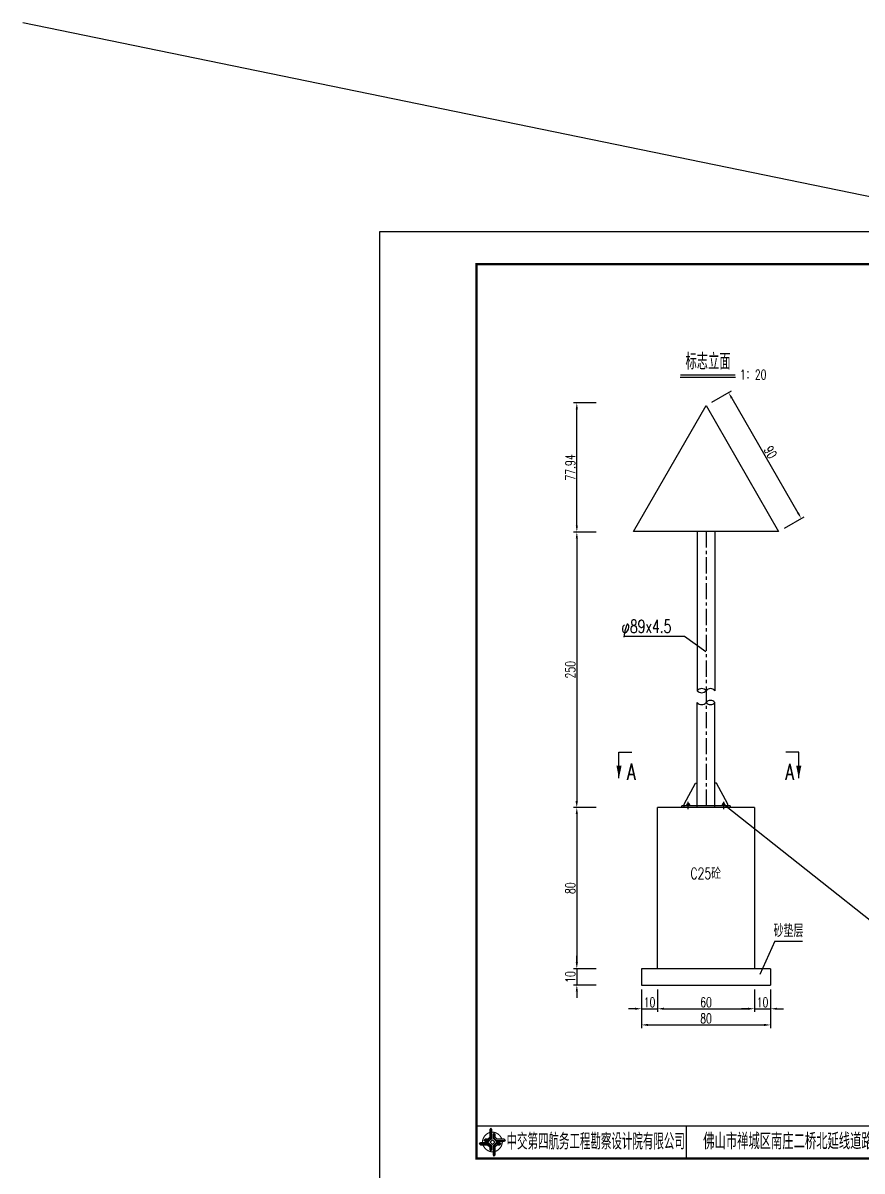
# Model space of a CAD drawing. Extents: x 3598 to 6562, y -9591 to -7828.
# Drawn here: x 3658 to 3918, y -8688.2 to -8332.6 of the extents above; entities that cross this region are included whole.
import ezdxf
from ezdxf.enums import TextEntityAlignment as Align

# ---------------------------------------------------------------- set-up
doc = ezdxf.new("R2010")
doc.units = 0
doc.header["$LTSCALE"] = 2
doc.header["$PDMODE"] = 32
doc.header["$PDSIZE"] = 0.3
doc.linetypes.add('CENTERX2', pattern=[4, 2.5, -0.5, 0.5, -0.5])
doc.layers.get('0').update_dxf_attribs({"linetype": 'CONTINUOUS'})
doc.layers.get('DEFPOINTS').update_dxf_attribs({"linetype": 'CONTINUOUS'})
for name, color, linetype in [('中线', 2, 'CENTERX2'), ('图框', 7, 'CONTINUOUS'), ('尺寸', 2, 'CONTINUOUS'), ('尺寸标注', 4, 'CONTINUOUS'), ('文字字符', 7, 'CONTINUOUS'), ('文字符号', 2, 'CONTINUOUS'), ('结构2', 7, 'CONTINUOUS'), ('结构3', 1, 'CONTINUOUS'), ('钢筋', 1, 'CONTINUOUS')]:
    doc.layers.add(name, color=color, linetype=linetype)
doc.styles.get("Standard").update_dxf_attribs({"font": 'simplex1.shx', "width": 0.7, "bigfont": 'hztxt.shx'})
doc.dimstyles.new('1：20', dxfattribs={"dimtxt": 3, "dimasz": 2, "dimexe": 1, "dimexo": 1, "dimgap": 0.5, "dimtad": 1, "dimlfac": 2, "dimrnd": 0.0095, "dimdsep": 46, "dimtxsty": 'Standard', "dimcen": 0.09, "dimadec": 0, "dimazin": 0, "dimtfac": 1, "dimtix": 1, "dimtmove": 2, "dimatfit": 3, "dimfxl": 0, "dimtolj": 1, "dimtzin": 0, "dimarcsym": 0})

# ---------------------------------------------------------------- blocks, each defined once
blk = doc.blocks.new('tb')
at = {"lineweight": -3}
h = blk.add_hatch(color=256, dxfattribs=at)
h.paths.add_polyline_path([(-1.23, -0.13), (-3.78, -0.14), (-4.14, -0.41), (-1.4, -0.44), (-0.56, -1.24), (-0.54, -2.62), (-0.27, -2.2), (-0.26, -1.06)])
h.paths.add_polyline_path([(0.13, -1.08), (0.14, -3.86), (0.41, -4.26), (0.44, -1.24), (1.25, -0.43), (2.66, -0.43), (2.26, -0.16), (1.07, -0.15)])
h.paths.add_polyline_path([(1.08, 0.3), (3.62, 0.3), (4.02, 0.56), (1.25, 0.57), (0.43, 1.39), (0.43, 2.8), (0.16, 2.41), (0.15, 1.24)])
h.paths.add_polyline_path([(-0.28, 1.21), (-0.28, 3.99), (-0.56, 4.39), (-0.57, 1.41), (-1.38, 0.6), (-2.74, 0.56), (-2.33, 0.3), (-1.2, 0.29)])
for p, q in [((-0.56, 4.39), (-0.57, 1.41)), ((-1.38, 0.6), (-2.74, 0.56)), ((-0.57, 1.41), (-1.38, 0.6)), ((0.43, 2.8), (0.43, 1.39)), ((0.43, 1.39), (1.25, 0.57)), ((1.25, 0.57), (4.02, 0.56)), ((-4.14, -0.41), (-1.4, -0.44)), ((-1.4, -0.44), (-0.56, -1.24)), ((-0.56, -1.24), (-0.54, -2.62)), ((0.41, -4.26), (0.44, -1.24)), ((0.44, -1.24), (1.25, -0.43)), ((1.25, -0.43), (2.66, -0.43))]:
    blk.add_line(p, q, dxfattribs=at)
at = {"lineweight": -3, "flags": 128}
for points in [[(-0.9, 3.99), (-0.9, 1.58), (-1.53, 0.91), (-2.34, 0.91), (-2.74, 0.56), (-2.33, 0.3), (-1.2, 0.29), (-0.28, 1.21), (-0.28, 3.99), (-0.56, 4.39)], [(-0.04, 0.77), (0.68, 0.04), (-0.04, -0.69), (-0.77, 0.05)], [(3.62, 0.92), (1.43, 0.92), (0.77, 1.54), (0.77, 2.38), (0.43, 2.8), (0.16, 2.41), (0.15, 1.24), (1.08, 0.3), (3.62, 0.3), (4.02, 0.56)], [(-3.73, -0.76), (-1.54, -0.76), (-0.89, -1.39), (-0.89, -2.21), (-0.54, -2.62), (-0.27, -2.2), (-0.26, -1.06), (-1.23, -0.13), (-3.78, -0.14), (-4.14, -0.41)], [(0.75, -3.85), (0.75, -1.43), (1.4, -0.78), (2.26, -0.78), (2.66, -0.43), (2.26, -0.16), (1.07, -0.15), (0.13, -1.08), (0.14, -3.86), (0.41, -4.26)]]:
    blk.add_lwpolyline(points, close=True, dxfattribs=at)
at = {"lineweight": -3, "const_width": 0.35, "flags": 128}
for points in [[(-0.9, 3.02, 0.324167), (-3.16, -0.14)], [(2.88, 0.92, 0.324403), (-0.24, 3.15)], [(0.75, -2.86, 0.325418), (3.02, 0.26)], [(-2.98, -0.76, 0.322976), (0.14, -2.98)]]:
    blk.add_lwpolyline(points, format="xyb", dxfattribs=at)
blk = doc.blocks.new('DIM')
blk.add_lwpolyline([(-1, -0.1, 0.2, 0, 0), (0, 0, 0, 0, 0)], format="xyseb")
blk = doc.blocks.new('*D145')
at = {"layer": 'DEFPOINTS', "color": 0, "linetype": 'Continuous'}
for p in [(3829.61, -8450.28), (3869.65, -8450.28), (3869.65, -8490.28)]:
    blk.add_point(p, dxfattribs=at)
at = {"layer": '尺寸标注', "color": 0, "linetype": 'Continuous', "lineweight": -2}
for p, q in [((3835.61, -8450.28), (3828.61, -8450.28)), ((3829.61, -8488.28), (3829.61, -8452.28)), ((3835.61, -8490.28), (3828.61, -8490.28))]:
    blk.add_line(p, q, dxfattribs=at)
at = {"layer": '尺寸标注', "color": 0, "linetype": 'Continuous'}
for points in [[(3829.28, -8452.28), (3829.95, -8452.28), (3829.61, -8450.28)], [(3829.28, -8488.28), (3829.95, -8488.28), (3829.61, -8490.28)]]:
    blk.add_solid(points, dxfattribs=at)
at = {"layer": '尺寸标注', "color": 0, "linetype": 'Continuous', "insert": (3827.61, -8470.28), "char_height": 3, "attachment_point": 5, "rotation": 90}
blk.add_mtext('\\A1;77.94', dxfattribs=at)
blk = doc.blocks.new('*D146')
at = {"layer": 'DEFPOINTS', "color": 0, "linetype": 'Continuous'}
for p in [(3869.65, -8490.28), (3829.61, -8575.61), (3869.65, -8575.61)]:
    blk.add_point(p, dxfattribs=at)
at = {"layer": '尺寸标注', "color": 0, "linetype": 'Continuous', "lineweight": -2}
for p, q in [((3835.61, -8490.28), (3828.61, -8490.28)), ((3829.61, -8492.28), (3829.61, -8573.61)), ((3835.61, -8575.61), (3828.61, -8575.61))]:
    blk.add_line(p, q, dxfattribs=at)
at = {"layer": '尺寸标注', "color": 0, "linetype": 'Continuous'}
for points in [[(3829.28, -8492.28), (3829.95, -8492.28), (3829.61, -8490.28)], [(3829.28, -8573.61), (3829.95, -8573.61), (3829.61, -8575.61)]]:
    blk.add_solid(points, dxfattribs=at)
at = {"layer": '尺寸标注', "color": 0, "linetype": 'Continuous', "insert": (3827.61, -8532.94), "char_height": 3, "attachment_point": 5, "rotation": 90}
blk.add_mtext('\\A1;250', dxfattribs=at)
blk = doc.blocks.new('*D147')
at = {"layer": 'DEFPOINTS', "color": 0, "linetype": 'Continuous'}
for p in [(3854.65, -8575.61), (3829.61, -8625.61), (3854.65, -8625.61)]:
    blk.add_point(p, dxfattribs=at)
at = {"layer": '尺寸标注', "color": 0, "linetype": 'Continuous', "lineweight": -2}
for p, q in [((3835.61, -8575.61), (3828.61, -8575.61)), ((3829.61, -8577.61), (3829.61, -8623.61)), ((3835.61, -8625.61), (3828.61, -8625.61))]:
    blk.add_line(p, q, dxfattribs=at)
at = {"layer": '尺寸标注', "color": 0, "linetype": 'Continuous'}
for points in [[(3829.28, -8577.61), (3829.95, -8577.61), (3829.61, -8575.61)], [(3829.28, -8623.61), (3829.95, -8623.61), (3829.61, -8625.61)]]:
    blk.add_solid(points, dxfattribs=at)
at = {"layer": '尺寸标注', "color": 0, "linetype": 'Continuous', "insert": (3827.61, -8600.61), "char_height": 3, "attachment_point": 5, "rotation": 90}
blk.add_mtext('\\A1;80', dxfattribs=at)
blk = doc.blocks.new('*D148')
at = {"layer": 'DEFPOINTS', "color": 0, "linetype": 'Continuous'}
for p in [(3849.65, -8625.61), (3829.61, -8630.61), (3849.65, -8630.61)]:
    blk.add_point(p, dxfattribs=at)
at = {"layer": '尺寸标注', "color": 0, "linetype": 'Continuous', "lineweight": -2}
for p, q in [((3829.61, -8623.61), (3829.61, -8621.61)), ((3835.61, -8625.61), (3828.61, -8625.61)), ((3829.61, -8625.61), (3829.61, -8630.61)), ((3835.61, -8630.61), (3828.61, -8630.61)), ((3829.61, -8632.61), (3829.61, -8634.61))]:
    blk.add_line(p, q, dxfattribs=at)
at = {"layer": '尺寸标注', "color": 0, "linetype": 'Continuous'}
for points in [[(3829.28, -8623.61), (3829.95, -8623.61), (3829.61, -8625.61)], [(3829.28, -8632.61), (3829.95, -8632.61), (3829.61, -8630.61)]]:
    blk.add_solid(points, dxfattribs=at)
at = {"layer": '尺寸标注', "color": 0, "linetype": 'Continuous', "insert": (3827.61, -8628.11), "char_height": 3, "attachment_point": 5, "rotation": 90}
blk.add_mtext('\\A1;10', dxfattribs=at)
blk = doc.blocks.new('*D149')
at = {"layer": 'DEFPOINTS', "color": 0, "linetype": 'Continuous'}
for p in [(3854.65, -8625.61), (3884.65, -8625.61), (3884.65, -8637.96)]:
    blk.add_point(p, dxfattribs=at)
at = {"layer": '尺寸标注', "color": 0, "linetype": 'Continuous', "lineweight": -2}
for p, q in [((3854.65, -8631.96), (3854.65, -8638.96)), ((3884.65, -8631.96), (3884.65, -8638.96)), ((3856.65, -8637.96), (3882.65, -8637.96))]:
    blk.add_line(p, q, dxfattribs=at)
at = {"layer": '尺寸标注', "color": 0, "linetype": 'Continuous'}
for points in [[(3856.65, -8637.63), (3856.65, -8638.3), (3854.65, -8637.96)], [(3882.65, -8637.63), (3882.65, -8638.3), (3884.65, -8637.96)]]:
    blk.add_solid(points, dxfattribs=at)
at = {"layer": '尺寸标注', "color": 0, "linetype": 'Continuous', "insert": (3869.65, -8635.96), "char_height": 3, "attachment_point": 5}
blk.add_mtext('\\A1;60', dxfattribs=at)
blk = doc.blocks.new('*D150')
at = {"layer": 'DEFPOINTS', "color": 0, "linetype": 'Continuous'}
for p in [(3849.65, -8625.61), (3854.65, -8625.61), (3854.65, -8637.96)]:
    blk.add_point(p, dxfattribs=at)
at = {"layer": '尺寸标注', "color": 0, "linetype": 'Continuous', "lineweight": -2}
for p, q in [((3849.65, -8631.96), (3849.65, -8638.96)), ((3854.65, -8631.96), (3854.65, -8638.96)), ((3847.65, -8637.96), (3845.65, -8637.96)), ((3849.65, -8637.96), (3854.65, -8637.96)), ((3856.65, -8637.96), (3858.65, -8637.96))]:
    blk.add_line(p, q, dxfattribs=at)
at = {"layer": '尺寸标注', "color": 0, "linetype": 'Continuous'}
for points in [[(3847.65, -8637.62), (3847.65, -8638.29), (3849.65, -8637.96)], [(3856.65, -8637.62), (3856.65, -8638.29), (3854.65, -8637.96)]]:
    blk.add_solid(points, dxfattribs=at)
at = {"layer": '尺寸标注', "color": 0, "linetype": 'Continuous', "insert": (3852.15, -8635.96), "char_height": 3, "attachment_point": 5}
blk.add_mtext('\\A1;10', dxfattribs=at)
blk = doc.blocks.new('*D151')
at = {"layer": 'DEFPOINTS', "color": 0, "linetype": 'Continuous'}
for p in [(3884.65, -8625.61), (3889.65, -8625.61), (3889.65, -8637.96)]:
    blk.add_point(p, dxfattribs=at)
at = {"layer": '尺寸标注', "color": 0, "linetype": 'Continuous', "lineweight": -2}
for p, q in [((3884.65, -8631.96), (3884.65, -8638.96)), ((3889.65, -8631.96), (3889.65, -8638.96)), ((3882.65, -8637.96), (3880.65, -8637.96)), ((3884.65, -8637.96), (3889.65, -8637.96)), ((3891.65, -8637.96), (3893.65, -8637.96))]:
    blk.add_line(p, q, dxfattribs=at)
at = {"layer": '尺寸标注', "color": 0, "linetype": 'Continuous'}
for points in [[(3882.65, -8637.63), (3882.65, -8638.3), (3884.65, -8637.96)], [(3891.65, -8637.63), (3891.65, -8638.3), (3889.65, -8637.96)]]:
    blk.add_solid(points, dxfattribs=at)
at = {"layer": '尺寸标注', "color": 0, "linetype": 'Continuous', "insert": (3887.15, -8635.96), "char_height": 3, "attachment_point": 5}
blk.add_mtext('\\A1;10', dxfattribs=at)
blk = doc.blocks.new('*D152')
at = {"layer": 'DEFPOINTS', "color": 0, "linetype": 'Continuous'}
for p in [(3849.65, -8630.61), (3889.65, -8630.61), (3889.65, -8642.97)]:
    blk.add_point(p, dxfattribs=at)
at = {"layer": '尺寸标注', "color": 0, "linetype": 'Continuous', "lineweight": -2}
for p, q in [((3849.65, -8636.97), (3849.65, -8643.97)), ((3889.65, -8636.97), (3889.65, -8643.97)), ((3851.65, -8642.97), (3887.65, -8642.97))]:
    blk.add_line(p, q, dxfattribs=at)
at = {"layer": '尺寸标注', "color": 0, "linetype": 'Continuous'}
for points in [[(3851.65, -8642.63), (3851.65, -8643.3), (3849.65, -8642.97)], [(3887.65, -8642.63), (3887.65, -8643.3), (3889.65, -8642.97)]]:
    blk.add_solid(points, dxfattribs=at)
at = {"layer": '尺寸标注', "color": 0, "linetype": 'Continuous', "insert": (3869.65, -8640.97), "char_height": 3, "attachment_point": 5}
blk.add_mtext('\\A1;80', dxfattribs=at)
blk = doc.blocks.new('*D153')
at = {"layer": 'DEFPOINTS', "color": 0, "linetype": 'Continuous'}
for p in [(3869.65, -8451.12), (3899.13, -8486.06), (3892.15, -8490.09)]:
    blk.add_point(p, dxfattribs=at)
at = {"layer": '尺寸标注', "color": 0, "linetype": 'Continuous', "lineweight": -2}
for p, q in [((3871.43, -8450.08), (3877.5, -8446.58)), ((3877.63, -8448.82), (3898.13, -8484.32)), ((3893.93, -8489.06), (3900, -8485.56))]:
    blk.add_line(p, q, dxfattribs=at)
at = {"layer": '尺寸标注', "color": 0, "linetype": 'Continuous'}
for points in [[(3877.92, -8448.65), (3877.34, -8448.98), (3876.63, -8447.08)], [(3898.42, -8484.16), (3897.84, -8484.49), (3899.13, -8486.06)]]:
    blk.add_solid(points, dxfattribs=at)
at = {"layer": '尺寸标注', "color": 0, "linetype": 'Continuous', "insert": (3889.61, -8465.57), "char_height": 3, "attachment_point": 5, "rotation": 300}
blk.add_mtext('\\A1;90', dxfattribs=at)

msp = doc.modelspace()

# ---------------------------------------------------------------- linework, layer by layer
for p, q in [((3863.896, -8575.0067), (3863.896, -8574.4067)), ((3864.396, -8575.0067), (3864.396, -8574.4067)), ((3874.896, -8575.0067), (3874.896, -8574.4067)), ((3875.396, -8575.0067), (3875.396, -8574.4067)), ((3863.696, -8575.1067), (3863.696, -8574.7067)), ((3864.596, -8575.1067), (3864.596, -8574.7067)), ((3874.696, -8575.1067), (3874.696, -8574.7067)), ((3875.596, -8575.1067), (3875.596, -8574.7067))]:
    msp.add_line(p, q)
at = {"layer": '中线'}
for p, q in [((3869.646, -8490.0886), (3869.646, -8575.6067)), ((3864.146, -8576.1067), (3864.146, -8573.9067)), ((3875.146, -8576.1067), (3875.146, -8573.9067))]:
    msp.add_line(p, q, dxfattribs=at)
at = {"layer": '图框'}
msp.add_lwpolyline([(4188.5275, -8694.3182), (4188.5275, -8397.3182), (3768.5275, -8397.3182), (3768.5275, -8694.3182)], close=True, dxfattribs=at)
for points, const_width in [([(4178.5275, -8407.3182), (3798.5275, -8407.3182), (3798.5275, -8684.3182), (4178.5275, -8684.3182), (4178.5275, -8407.3182)], 0.7), ([(3798.5275, -8674.3182), (4178.5275, -8674.3182)], 0.4), ([(3863.5275, -8674.3182), (3863.5275, -8684.3182)], 0.4)]:
    msp.add_lwpolyline(points, dxfattribs=dict(at, const_width=const_width))
at = {"layer": '尺寸', "color": 0, "linetype": 'Continuous'}
for p, q in [((3842.6785, -8566.5212), (3842.6785, -8558.5212)), ((3842.6785, -8558.5212), (3846.6785, -8558.5212)), ((3898.3747, -8558.5212), (3894.3747, -8558.5212)), ((3898.3747, -8566.5212), (3898.3747, -8558.5212))]:
    msp.add_line(p, q, dxfattribs=at)
for points in [[(3842.2851, -8562.6531, 0.8, 0, 0), (3842.6785, -8566.5212, 0, 0, 0)], [(3843.072, -8562.6531, 0.8, 0, 0), (3842.6785, -8566.5212, 0, 0, 0)], [(3897.9812, -8562.6531, 0.8, 0, 0), (3898.3747, -8566.5212, 0, 0, 0)], [(3898.7682, -8562.6531, 0.8, 0, 0), (3898.3747, -8566.5212, 0, 0, 0)]]:
    msp.add_lwpolyline(points, format="xyseb", dxfattribs=at)
at = {"layer": '尺寸标注', "linetype": 'Continuous'}
for p, q in [((6033.3269, -8820.0782), (3658.0236, -8332.5829)), ((3829.6118, -8492.2758), (3829.6118, -8573.6067)), ((3829.6118, -8577.6067), (3829.6118, -8613.6067))]:
    msp.add_line(p, q, dxfattribs=at)
at = {"layer": '尺寸标注', "color": 7, "linetype": 'Continuous'}
msp.add_line((3861.6489, -8442.3235), (3878.7559, -8442.3235), dxfattribs=at)
at = {"layer": '尺寸标注'}
msp.add_line((3875.396, -8574.8358), (3938.4478, -8624.8111), dxfattribs=at)
at = {"layer": '尺寸标注', "color": 7, "linetype": 'Continuous', "const_width": 0.4}
msp.add_lwpolyline([(3861.6489, -8441.6035), (3878.7559, -8441.6035)], dxfattribs=at)
at = {"layer": '文字符号'}
for p, q in [((3844.462, -8522.5172), (3863.007, -8522.5172)), ((3863.007, -8522.5172), (3869.5722, -8527.2596)), ((3891.0053, -8617.0577), (3886.3326, -8627.3022)), ((3891.0053, -8617.0577), (3899.5463, -8617.0577))]:
    msp.add_line(p, q, dxfattribs=at)
at = {"layer": '结构2'}
for p, q in [((3863.896, -8574.4067), (3864.396, -8574.4067)), ((3875.396, -8574.4067), (3874.896, -8574.4067)), ((3884.646, -8575.6067), (3854.646, -8575.6067)), ((3854.646, -8625.6067), (3854.646, -8575.6067)), ((3864.596, -8574.7067), (3863.696, -8574.7067)), ((3864.596, -8575.0067), (3863.696, -8575.0067)), ((3874.696, -8574.7067), (3875.596, -8574.7067)), ((3874.696, -8575.0067), (3875.596, -8575.0067)), ((3884.646, -8575.6067), (3884.646, -8625.6067)), ((3849.646, -8625.6067), (3849.646, -8630.6067)), ((3889.646, -8625.6067), (3849.646, -8625.6067)), ((3889.646, -8625.6067), (3889.646, -8630.6067)), ((3849.646, -8630.6067), (3889.646, -8630.6067))]:
    msp.add_line(p, q, dxfattribs=at)
at = {"layer": '结构3'}
for p, q in [((3862.146, -8575.6067), (3862.146, -8575.1067)), ((3877.146, -8575.1067), (3862.146, -8575.1067)), ((3877.146, -8575.6067), (3862.146, -8575.6067))]:
    msp.add_line(p, q, dxfattribs=at)
at = {"layer": '钢筋', "linetype": 'Continuous'}
for p, q in [((3866.916, -8490.0886), (3866.916, -8539.4249)), ((3872.376, -8490.0886), (3872.376, -8539.4249)), ((3866.916, -8575.6067), (3866.916, -8543.0841)), ((3872.376, -8575.6067), (3872.376, -8543.0841)), ((3862.916, -8574.6067), (3866.416, -8568.1067)), ((3866.416, -8568.1067), (3866.916, -8568.1067)), ((3872.876, -8568.1067), (3872.376, -8568.1067)), ((3876.376, -8574.6067), (3872.876, -8568.1067)), ((3862.916, -8575.6067), (3862.916, -8574.6067)), ((3876.376, -8575.6067), (3876.376, -8574.6067)), ((3877.146, -8575.1067), (3877.146, -8575.6067))]:
    msp.add_line(p, q, dxfattribs=at)
msp.add_lwpolyline([(3869.646, -8451.1174), (3892.146, -8490.0886), (3847.146, -8490.0886)], close=True, dxfattribs=at)
for centre, start, end in [((3868.281, -8540.5648), 39.865859, 140.134141), ((3871.011, -8540.5648), 39.865859, 140.134141), ((3868.281, -8538.285), 219.865859, 320.134141), ((3871.011, -8544.224), 39.865859, 140.134141), ((3868.281, -8541.9442), 219.865859, 320.134141), ((3871.011, -8541.9442), 219.865859, 320.134141)]:
    msp.add_arc(centre, 1.7784, start, end, dxfattribs=at)

# ---------------------------------------------------------------- block references
at = {"layer": '图框', "lineweight": -3}
msp.add_blockref('tb', (3803.5233, -8679.3129), dxfattribs=at)
at = {"layer": '尺寸标注', "linetype": 'Continuous', "xscale": 2, "yscale": 2, "zscale": 2, "rotation": 270}
msp.add_blockref('DIM', (3829.6118, -8575.6067), dxfattribs=at)

# ---------------------------------------------------------------- texts
at = {"width": 0.7}
msp.add_text('1：20', height=3, dxfattribs=at).set_placement((3884.2515, -8441.5283), align=Align.MIDDLE)
at = {"layer": '图框'}
for s, width, p in [('中交第四航务工程勘察设计院有限公司', 0.65, (3835.4584, -8679.0698)), ('佛山市禅城区南庄二桥北延线道路工程', 0.7, (3898.5275, -8679.0035))]:
    msp.add_text(s, height=5, dxfattribs=dict(at, width=width)).set_placement(p, align=Align.MIDDLE_CENTER)
at = {"layer": '尺寸', "color": 7, "linetype": 'Continuous', "width": 0.7}
for p in [(3845.1549, -8567.0165), (3894.2361, -8567.0377)]:
    msp.add_text('A', height=5, dxfattribs=at).set_placement(p)
at = {"layer": '文字字符', "width": 0.7}
for s, height, p in [('标志立面', 5, (3863.2784, -8439.9549)), ('C25砼', 3.5, (3864.8249, -8597.7775)), ('砂垫层', 4, (3890.5805, -8615.7794))]:
    msp.add_text(s, height=height, dxfattribs=at).set_placement(p)
at = {"layer": '文字字符', "color": 7, "linetype": 'Continuous', "width": 0.7}
msp.add_text('φ89x4.5', height=4, dxfattribs=at).set_placement((3843.4279, -8521.4907))

# ---------------------------------------------------------------- dimensions: what is measured, and where the dimension line sits
at = {"layer": '尺寸标注', "linetype": 'Continuous'}
dim = msp.add_aligned_dim(p1=(3869.646, -8451.1174), p2=(3892.146, -8490.0886), distance=8.0658, dimstyle='1：20', dxfattribs=at)
dim.commit()
dim.dimension.update_dxf_attribs({"geometry": '*D153', "text_midpoint": (3889.6132, -8465.5701)})
for base, p1, p2, text, picture, middle in [((3829.6118, -8450.2758), (3869.646, -8490.2758), (3869.646, -8450.2758), '77.94', '*D145', (3827.6118, -8470.2758)), ((3829.6118, -8575.6067), (3869.646, -8490.2758), (3869.646, -8575.6067), '250', '*D146', (3827.6118, -8532.9412)), ((3829.6118, -8625.6067), (3854.646, -8575.6067), (3854.646, -8625.6067), '80', '*D147', (3827.6118, -8600.6067))]:
    dim = msp.add_linear_dim(base=base, p1=p1, p2=p2, angle=90, text=text, dimstyle='1：20', dxfattribs=at)
    dim.commit()
    dim.dimension.update_dxf_attribs({"geometry": picture, "text_midpoint": middle})
dim = msp.add_linear_dim(base=(3829.6118, -8630.6067), p1=(3849.646, -8625.6067), p2=(3849.646, -8630.6067), angle=90, dimstyle='1：20', dxfattribs=at)
dim.commit()
dim.dimension.update_dxf_attribs({"geometry": '*D148', "text_midpoint": (3827.6118, -8628.1067)})
for base, p1, p2, picture, middle in [((3854.646, -8637.9579), (3849.646, -8625.6067), (3854.646, -8625.6067), '*D150', (3852.146, -8635.9579)), ((3884.646, -8637.9647), (3854.646, -8625.6067), (3884.646, -8625.6067), '*D149', (3869.646, -8635.9647)), ((3889.646, -8637.9647), (3884.646, -8625.6067), (3889.646, -8625.6067), '*D151', (3887.146, -8635.9647)), ((3889.646, -8642.9675), (3849.646, -8630.6067), (3889.646, -8630.6067), '*D152', (3869.646, -8640.9675))]:
    dim = msp.add_linear_dim(base=base, p1=p1, p2=p2, dimstyle='1：20', dxfattribs=at)
    dim.commit()
    dim.dimension.update_dxf_attribs({"geometry": picture, "text_midpoint": middle})

doc.saveas('drawing.dxf')
